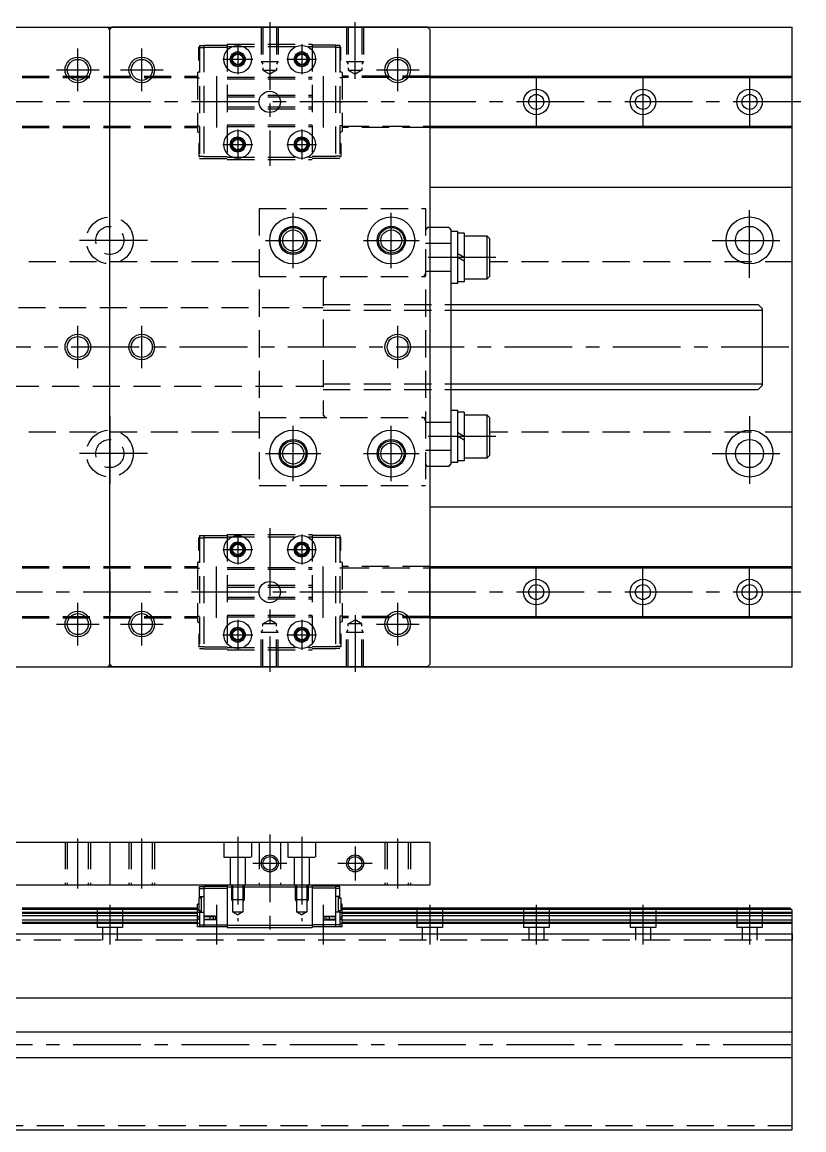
# Model space of a CAD drawing. Extents: x -2 to 677, y -8 to 277.
# Drawn here: x 493.3 to 676.6, y 17.5 to 277.3 of the extents above; entities that cross this region are included whole.
import ezdxf

# ---------------------------------------------------------------- set-up
doc = ezdxf.new("R2010")
doc.units = 0
doc.header["$LTSCALE"] = 0.5
doc.linetypes.add('CENTER', pattern=[50.8, 31.75, -6.35, 6.35, -6.35])
doc.linetypes.add('DASHED', pattern=[19.05, 12.7, -6.35])
for name, color, linetype in [('MSM_CENTER', 1, 'CENTER'), ('MSM_CONTINUOUS', 7, 'CONTINUOUS'), ('MSM_DASHED', 4, 'DASHED'), ('MSM_NARROW', 5, 'CONTINUOUS')]:
    doc.layers.add(name, color=color, linetype=linetype)

msp = doc.modelspace()

# ---------------------------------------------------------------- linework, layer by layer
at = {"layer": 'MSM_CENTER'}
for p, q in [((551.36, 277.34), (551.36, 243.64)), ((571.36, 264.01), (571.36, 277.34)), ((506.36, 261.14), (506.36, 271.14)), ((521.36, 261.14), (521.36, 271.14)), ((543.86, 272.14), (543.86, 265.14)), ((558.86, 272.14), (558.86, 265.14)), ((581.36, 261.14), (581.36, 271.14)), ((540.36, 268.64), (547.36, 268.64)), ((555.36, 268.64), (562.36, 268.64)), ((501.36, 266.14), (511.36, 266.14)), ((516.36, 266.14), (526.36, 266.14)), ((576.36, 266.14), (586.36, 266.14)), ((513.86, 253.84), (513.86, 263.44)), ((538.86, 264.64), (538.86, 252.64)), ((563.86, 264.64), (563.86, 252.64)), ((588.86, 264.64), (588.86, 252.64)), ((613.86, 264.64), (613.86, 252.64)), ((638.86, 264.64), (638.86, 252.64)), ((663.86, 264.64), (663.86, 252.64)), ((675.88, 258.64), (349.83, 258.64)), ((543.86, 252.14), (543.86, 245.14)), ((558.86, 252.14), (558.86, 245.14)), ((540.36, 248.64), (547.36, 248.64)), ((555.36, 248.64), (562.36, 248.64)), ((513.86, 217.34), (513.86, 234.94)), ((663.86, 217.34), (663.86, 234.94)), ((556.86, 219.64), (556.86, 232.64)), ((579.86, 219.64), (579.86, 232.64)), ((522.66, 226.14), (505.06, 226.14)), ((550.36, 226.14), (563.36, 226.14)), ((573.36, 226.14), (586.36, 226.14)), ((655.06, 226.14), (672.66, 226.14)), ((604.38, 222.14), (585.86, 222.14)), ((506.36, 196.14), (506.36, 206.14)), ((521.36, 196.14), (521.36, 206.14)), ((581.36, 196.14), (581.36, 206.14)), ((673.11, 201.14), (342.36, 201.14)), ((513.86, 184.94), (513.86, 167.34)), ((663.86, 184.94), (663.86, 167.34)), ((556.86, 169.64), (556.86, 182.64)), ((579.86, 169.64), (579.86, 182.64)), ((604.38, 180.14), (585.86, 180.14)), ((522.66, 176.14), (505.06, 176.14)), ((550.36, 176.14), (563.36, 176.14)), ((573.36, 176.14), (586.36, 176.14)), ((655.06, 176.14), (672.66, 176.14)), ((551.36, 158.64), (551.36, 124.93)), ((543.86, 157.14), (543.86, 150.14)), ((558.86, 157.14), (558.86, 150.14)), ((540.36, 153.64), (547.36, 153.64)), ((555.36, 153.64), (562.36, 153.64)), ((513.86, 148.44), (513.86, 138.84)), ((538.86, 137.64), (538.86, 149.64)), ((563.86, 137.64), (563.86, 149.64)), ((588.86, 137.64), (588.86, 149.64)), ((613.86, 137.64), (613.86, 149.64)), ((638.86, 137.64), (638.86, 149.64)), ((663.86, 137.64), (663.86, 149.64)), ((675.88, 143.64), (349.83, 143.64)), ((506.36, 131.14), (506.36, 141.14)), ((521.36, 131.14), (521.36, 141.14)), ((581.36, 131.14), (581.36, 141.14)), ((571.36, 138.27), (571.36, 124.93)), ((501.36, 136.14), (511.36, 136.14)), ((516.36, 136.14), (526.36, 136.14)), ((543.86, 137.14), (543.86, 130.14)), ((558.86, 137.14), (558.86, 130.14)), ((576.36, 136.14), (586.36, 136.14)), ((540.36, 133.64), (547.36, 133.64)), ((555.36, 133.64), (562.36, 133.64)), ((506.36, 74.12), (506.36, 85.88)), ((521.36, 74.12), (521.36, 85.88)), ((543.86, 86.23), (543.86, 66.42)), ((551.36, 86.75), (551.36, 63.5)), ((558.86, 86.23), (558.86, 66.42)), ((581.36, 74.12), (581.36, 85.88)), ((571.36, 84), (571.36, 76)), ((555.36, 80), (547.36, 80)), ((575.36, 80), (567.36, 80)), ((513.86, 70.32), (513.86, 60.98)), ((538.86, 70.32), (538.86, 60.98)), ((563.86, 70.32), (563.86, 60.98)), ((588.86, 70.32), (588.86, 60.98)), ((613.86, 70.32), (613.86, 60.98)), ((638.86, 70.32), (638.86, 60.98)), ((663.86, 70.32), (663.86, 60.98)), ((352.87, 37.5), (676.59, 37.5))]:
    msp.add_line(p, q, dxfattribs=at)
at = {"layer": 'MSM_CONTINUOUS'}
for p, q in [((343.86, 276.14), (673.86, 276.14)), ((439.36, 276.14), (513.36, 276.14)), ((513.86, 275.64), (513.36, 276.14)), ((513.86, 275.64), (514.36, 276.14)), ((513.86, 126.64), (513.86, 275.64)), ((588.36, 276.14), (514.36, 276.14)), ((588.86, 275.64), (588.36, 276.14)), ((588.86, 275.64), (588.86, 126.64)), ((673.86, 126.14), (673.86, 276.14)), ((588.86, 264.64), (673.86, 264.64)), ((588.86, 264.34), (673.86, 264.34)), ((588.86, 252.94), (673.86, 252.94)), ((588.86, 252.64), (673.86, 252.64)), ((588.86, 238.64), (673.86, 238.64)), ((593.36, 229.14), (588.86, 229.14)), ((593.36, 229.14), (593.86, 228.64)), ((593.86, 228.64), (593.86, 173.64)), ((595.46, 228.24), (593.86, 228.24)), ((595.46, 216.04), (595.46, 228.24)), ((596.96, 227.84), (595.46, 227.84)), ((596.96, 227.84), (596.96, 216.44)), ((602.36, 227.14), (596.96, 227.14)), ((602.96, 226.54), (602.36, 227.14)), ((602.36, 217.14), (602.36, 227.14)), ((602.96, 217.74), (602.96, 226.54)), ((596.96, 222.14), (595.46, 223)), ((596.96, 221.27), (595.46, 222.14)), ((595.46, 216.04), (593.86, 216.04)), ((596.96, 216.44), (595.46, 216.44)), ((596.96, 217.14), (602.36, 217.14)), ((602.36, 217.14), (602.96, 217.74)), ((593.86, 211.14), (665.86, 211.14)), ((665.86, 211.14), (666.86, 210.14)), ((666.86, 210.14), (666.86, 192.14)), ((593.86, 191.14), (665.86, 191.14)), ((666.86, 192.14), (665.86, 191.14)), ((595.46, 186.24), (593.86, 186.24)), ((595.46, 174.04), (595.46, 186.24)), ((596.96, 185.84), (595.46, 185.84)), ((596.96, 185.84), (596.96, 174.44)), ((602.36, 185.14), (596.96, 185.14)), ((602.96, 184.54), (602.36, 185.14)), ((602.36, 175.14), (602.36, 185.14)), ((602.96, 175.74), (602.96, 184.54)), ((596.96, 180.14), (595.46, 181)), ((596.96, 179.27), (595.46, 180.14)), ((596.96, 174.44), (595.46, 174.44)), ((596.96, 175.14), (602.36, 175.14)), ((602.36, 175.14), (602.96, 175.74)), ((593.36, 173.14), (588.86, 173.14)), ((593.36, 173.14), (593.86, 173.64)), ((595.46, 174.04), (593.86, 174.04)), ((588.86, 163.64), (673.86, 163.64)), ((588.86, 149.64), (673.86, 149.64)), ((588.86, 149.34), (673.86, 149.34)), ((588.86, 137.94), (673.86, 137.94)), ((588.86, 137.64), (673.86, 137.64)), ((343.86, 126.14), (673.86, 126.14)), ((439.36, 126.14), (513.36, 126.14)), ((513.86, 126.64), (513.36, 126.14)), ((513.86, 126.64), (514.36, 126.14)), ((588.36, 126.14), (514.36, 126.14)), ((588.86, 126.64), (588.36, 126.14)), ((438.86, 85), (588.86, 85)), ((513.86, 85), (513.86, 75)), ((588.86, 85), (588.86, 75)), ((438.86, 75), (588.86, 75)), ((534.91, 71.9), (534.91, 74.6)), ((534.91, 74.6), (535.91, 74.6)), ((534.91, 74.1), (535.91, 74.1)), ((535.91, 74.7), (535.91, 65.1)), ((535.91, 74.7), (541.41, 74.7)), ((535.91, 74.2), (541.41, 74.2)), ((541.41, 75), (541.41, 65)), ((541.41, 74.5), (561.31, 74.5)), ((561.31, 75), (561.31, 65)), ((566.81, 74.7), (561.31, 74.7)), ((566.81, 74.2), (561.31, 74.2)), ((566.81, 74.7), (566.81, 65.1)), ((567.81, 74.6), (566.81, 74.6)), ((567.81, 74.1), (566.81, 74.1)), ((567.81, 71.9), (567.81, 74.6)), ((534.41, 70.43), (534.71, 70.61)), ((534.41, 65.1), (534.41, 70.43)), ((534.71, 71.9), (535.31, 71.9)), ((534.71, 71.9), (534.71, 68.9)), ((534.91, 72.2), (535.91, 72.2)), ((535.31, 72.2), (535.31, 68.6)), ((567.81, 72.2), (566.81, 72.2)), ((567.41, 72.2), (567.41, 68.6)), ((567.41, 71.9), (568.01, 71.9)), ((568.01, 71.9), (568.01, 68.9)), ((568.31, 70.43), (568.01, 70.61)), ((568.31, 65.1), (568.31, 70.43)), ((534.41, 69.5), (493.31, 69.5)), ((534.41, 69.2), (493.31, 69.2)), ((534.41, 68.46), (493.31, 68.46)), ((534.41, 68.25), (493.31, 68.25)), ((534.41, 67.7), (493.31, 67.7)), ((534.41, 69.13), (534.71, 69.13)), ((534.91, 68.51), (534.41, 68.51)), ((534.91, 67.38), (534.41, 67.64)), ((535.31, 68.9), (534.71, 68.9)), ((534.91, 68.9), (534.91, 65.1)), ((534.91, 68.6), (535.91, 68.6)), ((538.61, 67.6), (535.91, 67.6)), ((536.71, 67.55), (536.71, 67.6)), ((537.17, 67.55), (537.17, 67.6)), ((538.61, 66.8), (538.61, 67.6)), ((564.11, 67.6), (566.81, 67.6)), ((564.11, 66.8), (564.11, 67.6)), ((565.55, 67.55), (565.55, 67.6)), ((566.01, 67.55), (566.01, 67.6)), ((567.81, 68.6), (566.81, 68.6)), ((568.01, 68.9), (567.41, 68.9)), ((567.81, 68.9), (567.81, 65.1)), ((567.81, 68.51), (568.31, 68.51)), ((567.81, 67.38), (568.31, 67.64)), ((568.31, 69.13), (568.01, 69.13)), ((673.36, 69.5), (568.31, 69.5)), ((673.66, 69.2), (568.31, 69.2)), ((673.86, 68.46), (568.31, 68.46)), ((673.86, 68.25), (568.31, 68.25)), ((673.86, 67.7), (568.31, 67.7)), ((673.36, 69.5), (673.86, 69)), ((673.86, 17.5), (673.86, 69)), ((534.41, 66.7), (493.31, 66.7)), ((534.41, 66.15), (493.31, 66.15)), ((534.41, 65.94), (493.31, 65.94)), ((534.91, 67.29), (534.41, 67.55)), ((534.91, 67.11), (534.41, 66.85)), ((534.91, 67.02), (534.41, 66.76)), ((534.91, 65.89), (534.41, 65.89)), ((541.41, 65.1), (534.41, 65.1)), ((534.91, 67.11), (534.91, 67.11)), ((534.91, 65.6), (541.41, 65.6)), ((538.61, 66.8), (535.91, 66.8)), ((536.26, 67.55), (538.11, 67.55)), ((538.11, 66.85), (536.26, 66.85)), ((536.71, 66.8), (536.71, 66.85)), ((537.17, 66.8), (537.17, 66.85)), ((537.31, 67.55), (537.31, 66.85)), ((538.11, 67.55), (538.11, 66.85)), ((541.41, 65.5), (561.31, 65.5)), ((541.41, 65), (561.31, 65)), ((567.81, 65.6), (561.31, 65.6)), ((568.31, 65.1), (561.31, 65.1)), ((564.11, 66.8), (566.81, 66.8)), ((564.61, 66.85), (564.61, 67.55)), ((564.61, 67.55), (566.46, 67.55)), ((566.46, 66.85), (564.61, 66.85)), ((565.41, 66.85), (565.41, 67.55)), ((565.55, 66.8), (565.55, 66.85)), ((566.01, 66.8), (566.01, 66.85)), ((567.81, 67.29), (568.31, 67.55)), ((567.81, 67.11), (567.81, 67.11)), ((567.81, 67.11), (568.31, 66.85)), ((567.81, 67.02), (568.31, 66.76)), ((567.81, 65.89), (568.31, 65.89)), ((673.86, 66.7), (568.31, 66.7)), ((673.86, 66.15), (568.31, 66.15)), ((673.86, 65.94), (568.31, 65.94)), ((353.86, 63.5), (673.86, 63.5)), ((353.86, 48.5), (673.86, 48.5)), ((353.86, 40.5), (673.86, 40.5)), ((353.86, 34.5), (673.86, 34.5)), ((353.86, 17.5), (673.86, 17.5))]:
    msp.add_line(p, q, dxfattribs=at)
for centre, radius in [((543.86, 268.64), 3.25), ((543.86, 268.64), 1.75), ((558.86, 268.64), 3.25), ((558.86, 268.64), 1.75), ((506.36, 266.14), 2.46), ((521.36, 266.14), 2.46), ((543.86, 268.64), 1.23), ((558.86, 268.64), 1.23), ((581.36, 266.14), 2.46), ((551.36, 258.64), 2.5), ((613.86, 258.64), 3), ((613.86, 258.64), 1.75), ((638.86, 258.64), 3), ((638.86, 258.64), 1.75), ((663.86, 258.64), 3), ((663.86, 258.64), 1.75), ((543.86, 248.64), 3.25), ((543.86, 248.64), 1.75), ((543.86, 248.64), 1.23), ((558.86, 248.64), 3.25), ((558.86, 248.64), 1.75), ((558.86, 248.64), 1.23), ((556.86, 226.14), 5.5), ((579.86, 226.14), 5.5), ((663.86, 226.14), 5.5), ((556.86, 226.14), 3.3), ((579.86, 226.14), 3.3), ((663.86, 226.14), 3.3), ((556.86, 226.14), 2.46), ((579.86, 226.14), 2.46), ((506.36, 201.14), 2.46), ((521.36, 201.14), 2.46), ((581.36, 201.14), 2.46), ((556.86, 176.14), 5.5), ((556.86, 176.14), 3.3), ((579.86, 176.14), 5.5), ((579.86, 176.14), 3.3), ((663.86, 176.14), 5.5), ((663.86, 176.14), 3.3), ((556.86, 176.14), 2.46), ((579.86, 176.14), 2.46), ((543.86, 153.64), 3.25), ((558.86, 153.64), 3.25), ((543.86, 153.64), 1.75), ((543.86, 153.64), 1.23), ((558.86, 153.64), 1.75), ((558.86, 153.64), 1.23), ((551.36, 143.64), 2.5), ((613.86, 143.64), 3), ((638.86, 143.64), 3), ((663.86, 143.64), 3), ((613.86, 143.64), 1.75), ((638.86, 143.64), 1.75), ((663.86, 143.64), 1.75), ((506.36, 136.14), 2.46), ((521.36, 136.14), 2.46), ((581.36, 136.14), 2.46), ((543.86, 133.64), 3.25), ((543.86, 133.64), 1.75), ((558.86, 133.64), 3.25), ((558.86, 133.64), 1.75), ((543.86, 133.64), 1.23), ((558.86, 133.64), 1.23), ((551.36, 80), 1.62), ((571.36, 80), 1.62)]:
    msp.add_circle(centre, radius, dxfattribs=at)
for centre, start, end in [((536.26, 67.2), 90, 270), ((566.46, 67.2), 270, 90)]:
    msp.add_arc(centre, 0.35, start, end, dxfattribs=at)
at = {"layer": 'MSM_DASHED'}
for p, q in [((549.36, 276.14), (549.36, 268.14)), ((549.74, 276.14), (549.74, 266.07)), ((552.98, 276.14), (552.98, 266.07)), ((553.36, 276.14), (553.36, 268.14)), ((569.36, 276.14), (569.36, 268.14)), ((569.74, 276.14), (569.74, 266.07)), ((572.98, 276.14), (572.98, 266.07)), ((573.36, 276.14), (573.36, 268.14)), ((534.91, 271.44), (534.71, 271.44)), ((534.71, 268.44), (534.71, 271.44)), ((534.91, 271.89), (535.91, 271.89)), ((534.91, 271.89), (534.91, 245.39)), ((534.91, 271.39), (535.91, 271.39)), ((535.91, 271.94), (541.41, 271.94)), ((535.91, 271.94), (535.91, 245.34)), ((535.91, 271.44), (541.41, 271.44)), ((541.41, 272.14), (561.31, 272.14)), ((541.41, 272.14), (541.41, 245.14)), ((541.41, 271.64), (561.31, 271.64)), ((561.31, 272.14), (561.31, 245.14)), ((566.81, 271.94), (561.31, 271.94)), ((566.81, 271.44), (561.31, 271.44)), ((566.81, 271.94), (566.81, 245.34)), ((567.81, 271.89), (566.81, 271.89)), ((567.81, 271.39), (566.81, 271.39)), ((567.81, 271.89), (567.81, 245.39)), ((568.01, 271.44), (567.81, 271.44)), ((568.01, 268.44), (568.01, 271.44)), ((534.71, 268.44), (534.91, 268.44)), ((549.36, 268.14), (553.36, 268.14)), ((549.36, 268.14), (549.74, 267.48)), ((553.36, 268.14), (552.98, 267.48)), ((567.81, 268.44), (568.01, 268.44)), ((569.36, 268.14), (573.36, 268.14)), ((569.36, 268.14), (569.74, 267.48)), ((573.36, 268.14), (572.98, 267.48)), ((534.41, 265.57), (534.91, 265.87)), ((534.41, 265.57), (534.41, 251.71)), ((549.74, 266.07), (552.98, 266.07)), ((549.74, 266.07), (551.36, 265.14)), ((552.98, 266.07), (551.36, 265.14)), ((568.31, 265.57), (567.81, 265.87)), ((568.31, 265.57), (568.31, 251.71)), ((569.74, 266.07), (572.98, 266.07)), ((569.74, 266.07), (571.36, 265.14)), ((572.98, 266.07), (571.36, 265.14)), ((493.31, 264.64), (534.41, 264.64)), ((493.31, 264.34), (534.41, 264.34)), ((534.41, 264.27), (534.91, 264.27)), ((541.41, 264.44), (561.31, 264.44)), ((541.41, 264.04), (561.31, 264.04)), ((568.31, 264.27), (567.81, 264.27)), ((588.86, 264.64), (568.31, 264.64)), ((588.86, 264.34), (568.31, 264.34)), ((541.41, 260.24), (561.31, 260.24)), ((534.91, 258.64), (534.41, 258.64)), ((541.41, 259.84), (561.31, 259.84)), ((541.41, 257.44), (561.31, 257.44)), ((567.81, 258.64), (568.31, 258.64)), ((541.41, 257.04), (561.31, 257.04)), ((493.31, 252.94), (534.41, 252.94)), ((493.31, 252.64), (534.41, 252.64)), ((534.41, 253.01), (534.91, 253.01)), ((541.41, 253.24), (561.31, 253.24)), ((541.41, 252.84), (561.31, 252.84)), ((568.31, 253.01), (567.81, 253.01)), ((568.31, 252.94), (588.86, 252.94)), ((588.86, 252.64), (568.31, 252.64)), ((534.41, 251.71), (534.91, 251.41)), ((568.31, 251.71), (567.81, 251.41)), ((534.91, 248.84), (534.71, 248.84)), ((534.71, 248.84), (534.71, 245.84)), ((568.01, 248.84), (567.81, 248.84)), ((568.01, 248.84), (568.01, 245.84)), ((534.71, 245.84), (534.91, 245.84)), ((534.91, 245.89), (535.91, 245.89)), ((534.91, 245.39), (535.91, 245.39)), ((535.91, 245.84), (541.41, 245.84)), ((535.91, 245.34), (541.41, 245.34)), ((541.41, 245.64), (561.31, 245.64)), ((541.41, 245.14), (561.31, 245.14)), ((566.81, 245.84), (561.31, 245.84)), ((566.81, 245.34), (561.31, 245.34)), ((567.81, 245.89), (566.81, 245.89)), ((567.81, 245.39), (566.81, 245.39)), ((567.81, 245.84), (568.01, 245.84)), ((548.86, 233.64), (548.86, 168.64)), ((548.86, 233.64), (587.86, 233.64)), ((587.86, 233.64), (587.86, 168.64)), ((588.36, 229.14), (587.86, 228.64)), ((588.86, 229.14), (588.36, 229.14)), ((593.86, 225.44), (587.86, 225.44)), ((548.86, 221.14), (478.86, 221.14)), ((673.86, 221.14), (602.96, 221.14)), ((593.86, 218.84), (587.86, 218.84)), ((548.86, 217.64), (587.86, 217.64)), ((564.36, 217.64), (563.86, 217.14)), ((563.86, 217.14), (563.86, 185.14)), ((563.86, 211.14), (593.86, 211.14)), ((463.86, 210.39), (563.86, 210.39)), ((563.86, 209.78), (593.86, 209.78)), ((563.86, 192.49), (593.86, 192.49)), ((563.86, 191.89), (463.86, 191.89)), ((563.86, 191.14), (593.86, 191.14)), ((548.86, 184.64), (587.86, 184.64)), ((563.86, 185.14), (564.36, 184.64)), ((593.86, 183.44), (587.86, 183.44)), ((548.86, 181.14), (478.86, 181.14)), ((673.86, 181.14), (602.96, 181.14)), ((593.86, 176.84), (587.86, 176.84)), ((588.36, 173.14), (587.86, 173.64)), ((588.86, 173.14), (588.36, 173.14)), ((548.86, 168.64), (587.86, 168.64)), ((534.71, 156.44), (534.91, 156.44)), ((534.71, 153.44), (534.71, 156.44)), ((534.91, 156.89), (534.91, 130.39)), ((534.91, 156.89), (535.91, 156.89)), ((534.91, 156.39), (535.91, 156.39)), ((535.91, 156.94), (535.91, 130.34)), ((535.91, 156.94), (541.41, 156.94)), ((535.91, 156.44), (541.41, 156.44)), ((541.41, 157.14), (561.31, 157.14)), ((541.41, 157.14), (541.41, 130.14)), ((541.41, 156.64), (561.31, 156.64)), ((561.31, 157.14), (561.31, 130.14)), ((566.81, 156.94), (561.31, 156.94)), ((566.81, 156.44), (561.31, 156.44)), ((566.81, 156.94), (566.81, 130.34)), ((567.81, 156.89), (566.81, 156.89)), ((567.81, 156.39), (566.81, 156.39)), ((567.81, 156.89), (567.81, 130.39)), ((567.81, 156.44), (568.01, 156.44)), ((568.01, 153.44), (568.01, 156.44)), ((534.91, 153.44), (534.71, 153.44)), ((568.01, 153.44), (567.81, 153.44)), ((534.41, 150.57), (534.91, 150.87)), ((568.31, 150.57), (567.81, 150.87)), ((493.31, 149.64), (534.41, 149.64)), ((493.31, 149.34), (534.41, 149.34)), ((534.41, 150.57), (534.41, 136.71)), ((534.41, 149.27), (534.91, 149.27)), ((541.41, 149.44), (561.31, 149.44)), ((541.41, 149.04), (561.31, 149.04)), ((568.31, 149.27), (567.81, 149.27)), ((568.31, 150.57), (568.31, 136.71)), ((588.86, 149.64), (568.31, 149.64)), ((568.31, 149.34), (588.86, 149.34)), ((534.91, 143.64), (534.41, 143.64)), ((541.41, 145.24), (561.31, 145.24)), ((541.41, 144.84), (561.31, 144.84)), ((567.81, 143.64), (568.31, 143.64)), ((541.41, 142.44), (561.31, 142.44)), ((541.41, 142.04), (561.31, 142.04)), ((493.31, 137.94), (534.41, 137.94)), ((534.41, 138.01), (534.91, 138.01)), ((541.41, 138.24), (561.31, 138.24)), ((541.41, 137.84), (561.31, 137.84)), ((568.31, 138.01), (567.81, 138.01)), ((588.86, 137.94), (568.31, 137.94)), ((493.31, 137.64), (534.41, 137.64)), ((534.41, 136.71), (534.91, 136.41)), ((549.74, 136.2), (551.36, 137.14)), ((552.98, 136.2), (549.74, 136.2)), ((549.74, 126.14), (549.74, 136.2)), ((552.98, 136.2), (551.36, 137.14)), ((552.98, 126.14), (552.98, 136.2)), ((568.31, 136.71), (567.81, 136.41)), ((588.86, 137.64), (568.31, 137.64)), ((569.74, 136.2), (571.36, 137.14)), ((572.98, 136.2), (569.74, 136.2)), ((569.74, 126.14), (569.74, 136.2)), ((572.98, 136.2), (571.36, 137.14)), ((572.98, 126.14), (572.98, 136.2)), ((534.71, 133.84), (534.91, 133.84)), ((534.71, 133.84), (534.71, 130.84)), ((549.36, 134.14), (549.74, 134.79)), ((553.36, 134.14), (549.36, 134.14)), ((549.36, 126.14), (549.36, 134.14)), ((553.36, 134.14), (552.98, 134.79)), ((553.36, 126.14), (553.36, 134.14)), ((567.81, 133.84), (568.01, 133.84)), ((568.01, 133.84), (568.01, 130.84)), ((569.36, 134.14), (569.74, 134.79)), ((573.36, 134.14), (569.36, 134.14)), ((569.36, 126.14), (569.36, 134.14)), ((573.36, 134.14), (572.98, 134.79)), ((573.36, 126.14), (573.36, 134.14)), ((534.91, 130.84), (534.71, 130.84)), ((534.91, 130.89), (535.91, 130.89)), ((534.91, 130.39), (535.91, 130.39)), ((535.91, 130.84), (541.41, 130.84)), ((535.91, 130.34), (541.41, 130.34)), ((541.41, 130.64), (561.31, 130.64)), ((541.41, 130.14), (561.31, 130.14)), ((566.81, 130.84), (561.31, 130.84)), ((566.81, 130.34), (561.31, 130.34)), ((567.81, 130.89), (566.81, 130.89)), ((567.81, 130.39), (566.81, 130.39)), ((568.01, 130.84), (567.81, 130.84)), ((503.36, 85), (503.36, 75)), ((503.9, 85), (503.9, 75)), ((508.82, 85), (508.82, 75)), ((509.36, 85), (509.36, 75)), ((518.36, 85), (518.36, 75)), ((518.9, 85), (518.9, 75)), ((523.82, 85), (523.82, 75)), ((524.36, 85), (524.36, 75)), ((540.61, 85), (540.61, 81.5)), ((547.11, 85), (547.11, 81.5)), ((548.86, 85), (548.86, 75)), ((553.86, 85), (553.86, 75)), ((555.61, 85), (555.61, 81.5)), ((562.11, 85), (562.11, 81.5)), ((578.36, 85), (578.36, 75)), ((578.9, 85), (578.9, 75)), ((583.82, 85), (583.82, 75)), ((584.36, 85), (584.36, 75)), ((540.61, 81.5), (547.11, 81.5)), ((542.11, 81.5), (542.11, 75)), ((545.61, 81.5), (545.61, 75)), ((555.61, 81.5), (562.11, 81.5)), ((557.11, 81.5), (557.11, 75)), ((560.61, 81.5), (560.61, 75)), ((542.36, 75), (542.36, 71.5)), ((542.63, 75), (542.63, 68.63)), ((545.09, 75), (545.09, 68.63)), ((545.36, 75), (545.36, 71.5)), ((557.36, 75), (557.36, 71.5)), ((557.63, 75), (557.63, 68.63)), ((560.09, 75), (560.09, 68.63)), ((560.36, 75), (560.36, 71.5)), ((542.36, 71.5), (542.63, 71.03)), ((542.36, 71.5), (545.36, 71.5)), ((545.36, 71.5), (545.09, 71.03)), ((557.36, 71.5), (557.63, 71.03)), ((557.36, 71.5), (560.36, 71.5)), ((560.36, 71.5), (560.09, 71.03)), ((510.86, 69.5), (510.86, 65)), ((516.86, 69.5), (516.86, 65)), ((542.63, 68.63), (545.09, 68.63)), ((542.63, 68.63), (543.86, 67.92)), ((545.09, 68.63), (543.86, 67.92)), ((557.63, 68.63), (560.09, 68.63)), ((557.63, 68.63), (558.86, 67.92)), ((560.09, 68.63), (558.86, 67.92)), ((585.86, 69.5), (585.86, 65)), ((591.86, 69.5), (591.86, 65)), ((610.86, 69.5), (610.86, 65)), ((616.86, 69.5), (616.86, 65)), ((635.86, 69.5), (635.86, 65)), ((641.86, 69.5), (641.86, 65)), ((660.86, 69.5), (660.86, 65)), ((666.86, 69.5), (666.86, 65)), ((516.86, 65), (510.86, 65)), ((512.11, 65), (512.11, 62)), ((515.61, 65), (515.61, 62)), ((591.86, 65), (585.86, 65)), ((587.11, 65), (587.11, 62)), ((590.61, 65), (590.61, 62)), ((616.86, 65), (610.86, 65)), ((612.11, 65), (612.11, 62)), ((615.61, 65), (615.61, 62)), ((641.86, 65), (635.86, 65)), ((637.11, 65), (637.11, 62)), ((640.61, 65), (640.61, 62)), ((666.86, 65), (660.86, 65)), ((662.11, 65), (662.11, 62)), ((665.61, 65), (665.61, 62)), ((673.86, 63.5), (673.86, 62)), ((673.86, 62), (353.86, 62)), ((353.86, 18.5), (673.86, 18.5))]:
    msp.add_line(p, q, dxfattribs=at)
for centre, radius in [((513.86, 226.14), 5.5), ((513.86, 226.14), 3.3), ((513.86, 176.14), 5.5), ((513.86, 176.14), 3.3)]:
    msp.add_circle(centre, radius, dxfattribs=at)
for centre, start, end in [((587.06, 218.44), 270, 0), ((587.06, 183.84), 0, 90)]:
    msp.add_arc(centre, 0.8, start, end, dxfattribs=at)
at = {"layer": 'MSM_NARROW'}
for p, q in [((593.86, 209.78), (666.86, 209.78)), ((593.86, 192.49), (666.86, 192.49))]:
    msp.add_line(p, q, dxfattribs=at)
for centre, radius in [((506.36, 266.14), 3), ((521.36, 266.14), 3), ((543.86, 268.64), 1.5), ((558.86, 268.64), 1.5), ((581.36, 266.14), 3), ((543.86, 248.64), 1.5), ((558.86, 248.64), 1.5), ((556.86, 226.14), 3), ((579.86, 226.14), 3), ((506.36, 201.14), 3), ((521.36, 201.14), 3), ((581.36, 201.14), 3), ((556.86, 176.14), 3), ((579.86, 176.14), 3), ((543.86, 153.64), 1.5), ((558.86, 153.64), 1.5), ((506.36, 136.14), 3), ((521.36, 136.14), 3), ((581.36, 136.14), 3), ((543.86, 133.64), 1.5), ((558.86, 133.64), 1.5), ((551.36, 80), 2), ((571.36, 80), 2)]:
    msp.add_circle(centre, radius, dxfattribs=at)

doc.saveas('drawing.dxf')
